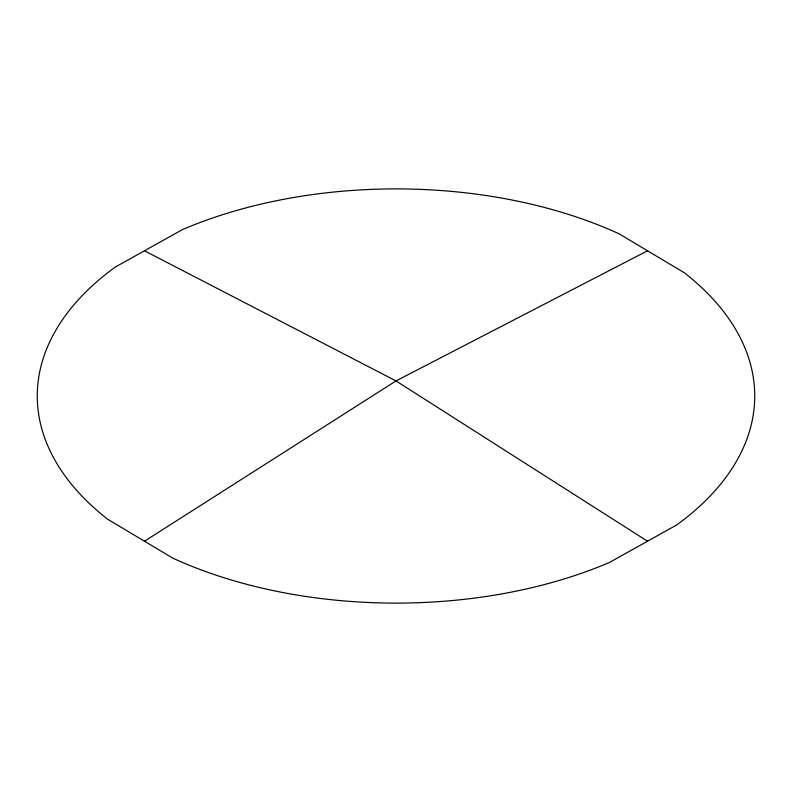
<?xml version="1.0" encoding="UTF-8"?>
<svg xmlns="http://www.w3.org/2000/svg" width="792" height="792" viewBox="0 0 792 792"><rect width="100%" height="100%" fill="white"/><g stroke="black" fill="none" stroke-linecap="round" stroke-linejoin="round"><path stroke-width="1.19" d="M144.481 541.213L396 380.932L647.519 250.787M144.481 250.787L396 380.932L647.519 541.213M182.487 229.571L115.157 267.142A358.727 207.108 0 0 0 107.732 519.265L172.814 558.142A358.727 207.108 0 0 0 609.513 562.429L676.843 524.858A358.727 207.108 0 0 0 684.268 272.735L619.186 233.858A358.727 207.108 0 0 0 182.487 229.571"/></g></svg>
